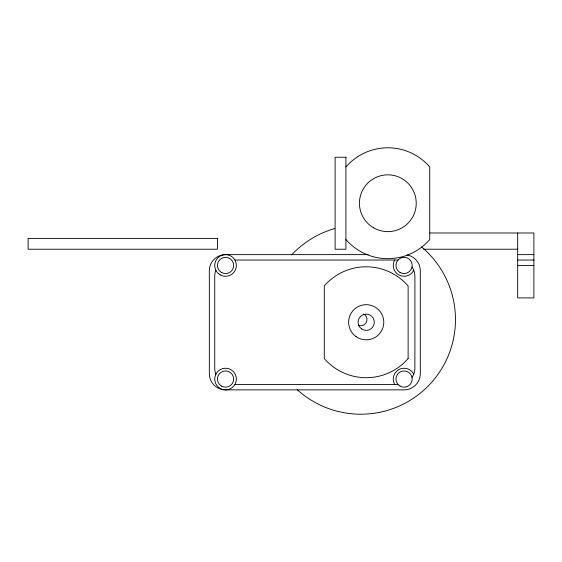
<?xml version="1.0" encoding="UTF-8"?>
<svg xmlns="http://www.w3.org/2000/svg" width="562" height="562" viewBox="0 0 562 562"><rect width="100%" height="100%" fill="white"/><g stroke="black" fill="none" stroke-linecap="round" stroke-linejoin="round"><path stroke-width="0.84" d="M429.874 232.991L533.9 232.991L533.9 297.902L517.672 297.902L517.672 232.991M423.727 249.219L517.672 249.219M368.187 254.628L225.552 254.628A16.228 16.228 0 0 0 209.324 270.856L209.324 373.639A16.228 16.228 0 0 0 225.552 389.866L404.071 389.866A16.228 16.228 0 0 0 420.299 373.639L420.299 270.856A16.228 16.228 0 0 0 407.021 254.902M517.672 254.628L533.9 254.628M234.923 260.037L398.022 260.037M517.672 260.037L533.9 260.037M517.672 265.447L533.9 265.447M234.923 384.457L398.022 384.457M345.918 239.524A55.448 55.448 0 0 0 429.761 239.524L429.761 166.949A55.448 55.448 0 0 0 345.918 166.949M215.871 270.287A16.228 16.228 0 0 0 214.733 276.265L214.733 368.229A16.228 16.228 0 0 0 215.871 374.208M412.023 377.439A16.228 16.228 0 0 0 414.889 368.229L414.889 276.265A16.228 16.228 0 0 0 412.023 267.055M394.7 384.457A10.819 10.819 0 0 1 398.943 369.522A10.819 10.819 0 0 1 413.744 374.208M413.744 270.287A10.819 10.819 0 0 1 398.943 274.973A10.819 10.819 0 0 1 394.7 260.037M421.718 247.083A94.669 94.669 0 0 1 432.185 381.71A94.669 94.669 0 0 1 297.403 389.859M291.587 254.951A94.669 94.669 0 0 1 334.741 228.53M363.649 314.017A6.224 6.224 0 0 1 366.452 322.117A6.224 6.224 0 0 1 358.5 325.328M345.918 157.255L335.1 157.255L335.1 249.219L345.918 249.219L345.918 157.255M217.438 238.4L28.1 238.4L28.1 249.219L217.438 249.219L217.438 238.4M408.124 358.535L408.124 285.96A55.448 55.448 0 0 0 324.274 285.96L324.274 358.535A55.448 55.448 0 0 0 408.124 358.535M373.639 227.835A28.402 28.402 0 0 0 416.238 203.233A28.402 28.402 0 0 0 373.639 178.639A28.402 28.402 0 0 0 373.639 227.835M220.142 274.818A10.819 10.819 0 0 0 236.37 265.447A10.819 10.819 0 0 0 220.142 256.075A10.819 10.819 0 0 0 220.142 274.818M219.861 388.251A10.819 10.819 0 0 0 236.363 379.378A10.819 10.819 0 0 0 220.43 369.522A10.819 10.819 0 0 0 219.861 388.251M356.076 336.624A17.584 17.584 0 0 0 383.713 323.831A17.584 17.584 0 0 0 358.816 306.297A17.584 17.584 0 0 0 356.076 336.624M361.528 328.882A8.114 8.114 0 0 0 374.285 322.974A8.114 8.114 0 0 0 362.792 314.882A8.114 8.114 0 0 0 361.528 328.882M400.011 272.472A8.114 8.114 0 0 0 412.185 265.447A8.114 8.114 0 0 0 400.011 258.422A8.114 8.114 0 0 0 400.011 272.472M400.011 386.08A8.114 8.114 0 0 0 412.185 379.048A8.114 8.114 0 0 0 400.011 372.023A8.114 8.114 0 0 0 400.011 386.08M221.491 272.472A8.114 8.114 0 0 0 233.666 265.447A8.114 8.114 0 0 0 221.491 258.422A8.114 8.114 0 0 0 221.491 272.472M221.491 386.08A8.114 8.114 0 0 0 233.666 379.048A8.114 8.114 0 0 0 221.491 372.023A8.114 8.114 0 0 0 221.491 386.08"/></g></svg>
